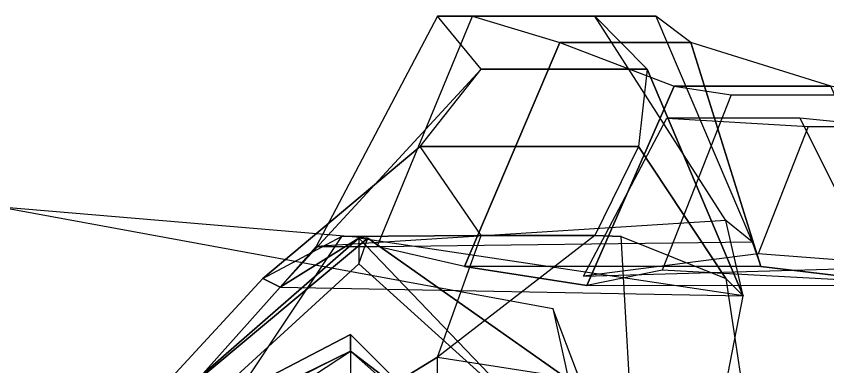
# Model space of a CAD drawing. Extents: x 1102.893 to 1103.621, y 13.654 to 14.249.
# Drawn here: x 1103.0537 to 1103.3645, y 14.1152 to 14.2493 of the extents above; entities that cross this region are included whole.
import ezdxf

# ---------------------------------------------------------------- set-up
doc = ezdxf.new("R2010")
doc.units = 0
doc.layers.get('0').update_dxf_attribs({"linetype": 'CONTINUOUS'})

msp = doc.modelspace()

# ---------------------------------------------------------------- linework, layer by layer
at = {"color": 253}
for points in [[(1103.23182, 14.22911, 1.31983), (1103.21509, 14.24934, 1.20943), (1103.16858, 14.16118, 1.21277), (1103.15488, 14.14564, 1.30979)], [(1103.22848, 14.24934, 1.16929), (1103.21509, 14.24934, 1.20943), (1103.16858, 14.16118, 1.21277), (1103.192, 14.16118, 1.14921)], [(1103.22848, 14.24934, 1.16929), (1103.26193, 14.23931, 1.06558), (1103.22545, 14.1536, 1.04216), (1103.192, 14.16118, 1.14921)], [(1103.27531, 14.24934, 1.21277), (1103.29873, 14.24934, 1.19605), (1103.22848, 14.24934, 1.16929), (1103.21509, 14.24934, 1.20943)], [(1103.27531, 14.24934, 1.21277), (1103.29538, 14.22911, 1.31983), (1103.23182, 14.22911, 1.31983), (1103.21509, 14.24934, 1.20943)], [(1103.31211, 14.23931, 1.09234), (1103.29873, 14.24934, 1.19605), (1103.22848, 14.24934, 1.16929), (1103.26193, 14.23931, 1.06558)], [(1103.33553, 14.163, 1.19605), (1103.32549, 14.17119, 1.21277), (1103.27531, 14.24934, 1.21277), (1103.29873, 14.24934, 1.19605)], [(1103.33218, 14.14229, 1.31314), (1103.32549, 14.17119, 1.21277), (1103.27531, 14.24934, 1.21277), (1103.29538, 14.22911, 1.31983)], [(1103.33553, 14.163, 1.19605), (1103.33887, 14.1536, 1.12245), (1103.31211, 14.23931, 1.09234), (1103.29873, 14.24934, 1.19605)], [(1103.26193, 14.23931, 1.06558), (1103.30574, 14.22258, 0.94849), (1103.27228, 14.14627, 0.93511), (1103.22545, 14.1536, 1.04216)], [(1103.36564, 14.22258, 0.9786), (1103.31211, 14.23931, 1.09234), (1103.26193, 14.23931, 1.06558), (1103.30574, 14.22258, 0.94849)], [(1103.33887, 14.1536, 1.12245), (1103.39893, 14.14643, 0.98513), (1103.36564, 14.22258, 0.9786), (1103.31211, 14.23931, 1.09234)], [(1103.2084, 14.19948, 1.4503), (1103.23182, 14.22911, 1.31983), (1103.15488, 14.14564, 1.30979), (1103.14819, 14.14898, 1.44026)], [(1103.29538, 14.22911, 1.31983), (1103.29204, 14.19948, 1.4503), (1103.2084, 14.19948, 1.4503), (1103.23182, 14.22911, 1.31983)], [(1103.32549, 14.14898, 1.44361), (1103.33218, 14.14229, 1.31314), (1103.29538, 14.22911, 1.31983), (1103.29204, 14.19948, 1.4503)], [(1103.30574, 14.22258, 0.94849), (1103.32756, 14.21924, 0.92985), (1103.30112, 14.15217, 0.91313), (1103.27228, 14.14627, 0.93511)], [(1103.37997, 14.21924, 0.95327), (1103.36564, 14.22258, 0.9786), (1103.30574, 14.22258, 0.94849), (1103.32756, 14.21924, 0.92985)], [(1103.23182, 14.16539, 1.5172), (1103.2084, 14.19948, 1.4503), (1103.14819, 14.14898, 1.44026), (1103.17829, 14.16507, 1.50048)], [(1103.29204, 14.19948, 1.4503), (1103.27531, 14.16539, 1.5172), (1103.23182, 14.16539, 1.5172), (1103.2084, 14.19948, 1.4503)], [(1103.28535, 14.16507, 1.50048), (1103.32549, 14.14898, 1.44361), (1103.29204, 14.19948, 1.4503), (1103.27531, 14.16539, 1.5172)], [(1102.89266, 14.08972, 0.78839), (1103.04161, 14.04193, 1.08231), (1103.18833, 14.16444, 1.04439), (1103.04799, 14.17622, 0.74012)], [(1103.18833, 14.16444, 1.04439), (1103.04799, 14.17622, 0.74012), (1103.25922, 14.13751, 0.81627), (1103.26527, 14.11027, 0.99198)], [(1103.15488, 14.14564, 1.30979), (1103.33218, 14.14229, 1.31314), (1103.32549, 14.17119, 1.21277), (1103.16858, 14.16118, 1.21277)], [(1103.32549, 14.17119, 1.21277), (1103.16858, 14.16118, 1.21277), (1103.192, 14.16118, 1.14921), (1103.33553, 14.163, 1.19605)], [(1103.21509, 14.11887, 1.53058), (1103.23182, 14.16539, 1.5172), (1103.17829, 14.16507, 1.50048), (1103.10119, 14.0491, 1.51402)], [(1103.28869, 14.1074, 1.50717), (1103.28535, 14.16507, 1.50048), (1103.27531, 14.16539, 1.5172), (1103.21509, 14.11887, 1.53058)], [(1103.27531, 14.16539, 1.5172), (1103.21509, 14.11887, 1.53058), (1103.21509, 14.11887, 1.53058), (1103.23182, 14.16539, 1.5172)], [(1103.04161, 14.04193, 1.08231), (1103.05834, 14.03875, 1.13583), (1103.18499, 14.15456, 1.1258), (1103.18833, 14.16444, 1.04439)], [(1103.0483, 14.04528, 1.17263), (1103.06822, 14.04862, 1.34993), (1103.15488, 14.14564, 1.30979), (1103.18499, 14.16444, 1.16929)], [(1103.05834, 14.03875, 1.13583), (1103.0483, 14.04528, 1.17263), (1103.18499, 14.16444, 1.16929), (1103.18499, 14.15456, 1.1258)], [(1103.17829, 14.16507, 1.50048), (1103.10119, 14.0491, 1.51402), (1103.06806, 14.062, 1.44361), (1103.14819, 14.14898, 1.44026)], [(1103.15488, 14.14564, 1.30979), (1103.33218, 14.14229, 1.31314), (1103.18499, 14.16444, 1.16929)], [(1103.33218, 14.14229, 1.31314), (1103.18499, 14.16444, 1.16929), (1103.25524, 14.091, 1.16259), (1103.32215, 14.091, 1.31648)], [(1103.18499, 14.15456, 1.1258), (1103.18833, 14.16444, 1.04439), (1103.26527, 14.11027, 0.99198), (1103.25524, 14.091, 1.1191)], [(1103.18499, 14.16444, 1.16929), (1103.18499, 14.15456, 1.1258), (1103.25524, 14.091, 1.1191), (1103.25524, 14.091, 1.16259)], [(1103.192, 14.16118, 1.14921), (1103.33553, 14.163, 1.19605), (1103.33887, 14.1536, 1.12245), (1103.22545, 14.1536, 1.04216)], [(1103.32549, 14.14898, 1.44361), (1103.33553, 14.08208, 1.43357), (1103.28869, 14.1074, 1.50717), (1103.28535, 14.16507, 1.50048)], [(1103.33887, 14.1536, 1.12245), (1103.22545, 14.1536, 1.04216), (1103.27228, 14.14627, 0.93511), (1103.39893, 14.14643, 0.98513)], [(1103.27228, 14.14627, 0.93511), (1103.39893, 14.14643, 0.98513), (1103.40658, 14.14643, 0.97071), (1103.30112, 14.15217, 0.91313)], [(1103.06822, 14.04862, 1.34993), (1103.06806, 14.062, 1.44361), (1103.14819, 14.14898, 1.44026), (1103.15488, 14.14564, 1.30979)], [(1103.33553, 14.08208, 1.43357), (1103.32215, 14.091, 1.31648), (1103.33218, 14.14229, 1.31314), (1103.32549, 14.14898, 1.44361)], [(1103.25922, 14.13751, 0.81627), (1103.26527, 14.11027, 0.99198), (1103.32884, 13.99932, 0.99549), (1103.30207, 14.02449, 0.88588)], [(1103.10119, 14.0491, 1.51402), (1103.1415, 13.99876, 1.55066), (1103.21509, 14.04193, 1.54062), (1103.21509, 14.11887, 1.53058)], [(1103.21509, 14.04193, 1.54062), (1103.21509, 14.11887, 1.53058), (1103.28869, 14.1074, 1.50717), (1103.27197, 14.04751, 1.52788)]]:
    msp.add_3dface(points, dxfattribs=at)
at = {"color": 7}
for points in [[(1103.30287, 14.21031, 0.96538), (1103.35703, 14.20713, 0.91121), (1103.33792, 14.15843, 0.89528), (1103.27101, 14.14978, 0.95263)], [(1103.38571, 14.20713, 0.93352), (1103.35385, 14.21031, 0.99405), (1103.30287, 14.21031, 0.96538), (1103.35703, 14.20713, 0.91121)], [(1103.38252, 14.15297, 0.99724), (1103.40801, 14.15297, 0.94709), (1103.38571, 14.20713, 0.93352), (1103.35385, 14.21031, 0.99405)], [(1103.27101, 14.14978, 0.95263), (1103.38252, 14.15297, 0.99724), (1103.40801, 14.15297, 0.94709), (1103.33792, 14.15843, 0.89528)]]:
    msp.add_3dface(points, dxfattribs=at)
at = {"color": 8}
for points in [[(1103.1818, 14.12748, 0.92714), (1103.1818, 14.1211, 0.84749), (1103.03205, 14.04783, 0.84112), (1103.02887, 14.04783, 0.93033)], [(1103.1818, 14.1211, 1.01635), (1103.1818, 14.12748, 0.92714), (1103.02887, 14.04783, 0.93033), (1103.07029, 14.04783, 1.02273)], [(1103.27738, 14.04783, 0.83475), (1103.26145, 14.04783, 0.92396), (1103.1818, 14.12748, 0.92714), (1103.1818, 14.1211, 0.84749)], [(1103.26145, 14.04783, 0.92396), (1103.26464, 14.04783, 0.99724), (1103.1818, 14.1211, 1.01635), (1103.1818, 14.12748, 0.92714)], [(1103.1818, 14.1211, 0.84749), (1103.15631, 14.10836, 0.49384), (1103.09578, 14.04783, 0.51933), (1103.03205, 14.04783, 0.84112)], [(1103.07029, 14.03827, 1.07689), (1103.07029, 14.04783, 1.02273), (1103.1818, 14.1211, 1.01635), (1103.1818, 14.11155, 1.06733)], [(1103.24233, 14.04783, 0.51296), (1103.27738, 14.04783, 0.83475), (1103.1818, 14.1211, 0.84749), (1103.15631, 14.10836, 0.49384)], [(1103.1818, 14.1211, 1.01635), (1103.1818, 14.11155, 1.06733), (1103.26464, 14.03827, 1.06096), (1103.26464, 14.04783, 0.99724)]]:
    msp.add_3dface(points, dxfattribs=at)

doc.saveas('drawing.dxf')
